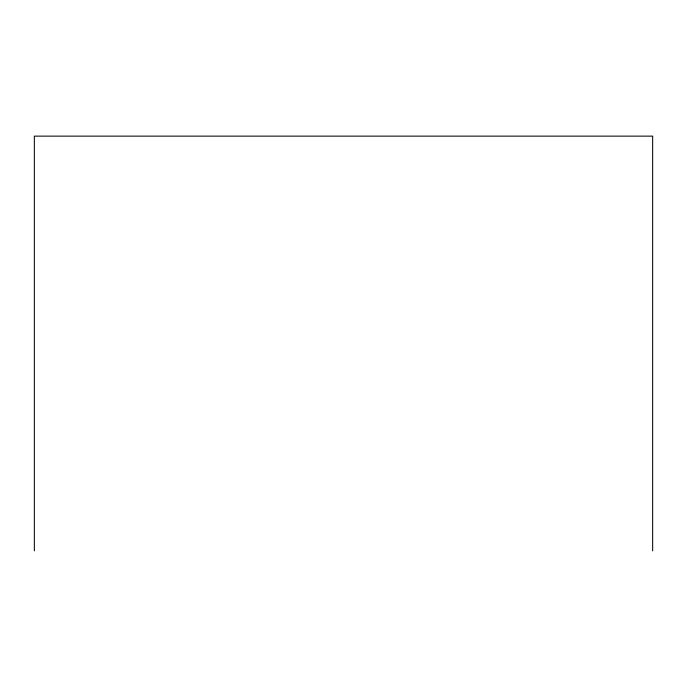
<?xml version="1.0" encoding="UTF-8"?>
<svg xmlns="http://www.w3.org/2000/svg" width="687" height="687" viewBox="0 0 687 687"><rect width="100%" height="100%" fill="white"/><g stroke="black" fill="none" stroke-linecap="round" stroke-linejoin="round"><path stroke-width="1.03" d="M652.65 550.862L652.65 136.138L34.35 136.138L34.35 550.862"/></g></svg>
